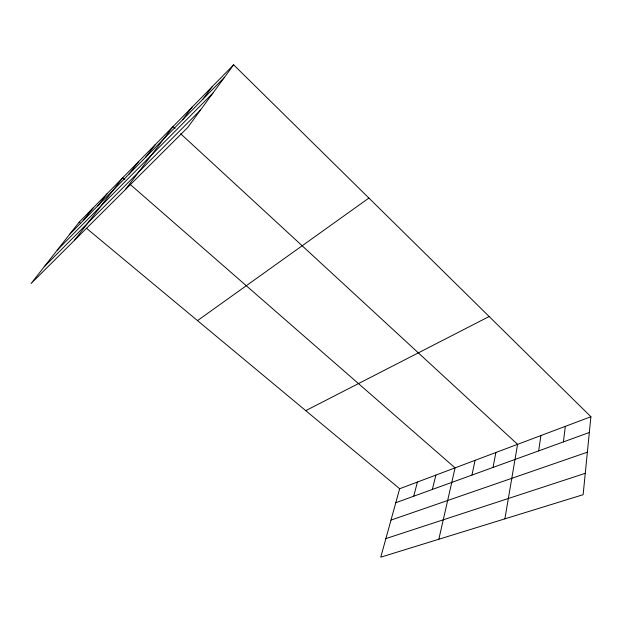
<?xml version="1.0" encoding="UTF-8"?>
<svg xmlns="http://www.w3.org/2000/svg" width="622" height="622" viewBox="0 0 622 622"><rect width="100%" height="100%" fill="white"/><g stroke="black" fill="none" stroke-linecap="round" stroke-linejoin="round"><path stroke-width="0.93" d="M590.9 416.732L583.133 494.7L380.757 557.172L399.651 488.736L590.9 416.732L233.639 64.828L79.142 222.178L31.1 283.508L187.681 127.526L233.639 64.828M563.4 441.908L565.336 426.358M538.644 450.888L540.922 435.548M504.885 518.857L517.574 444.341L180.644 133.746M493.028 467.441L495.874 452.513M471.966 475.084L475.06 460.35M438.837 539.243L455.071 467.868L129.889 184.166M432.368 489.452L435.874 475.099M413.723 496.216L417.416 482.05M202.959 99.147L212.265 86.598M182.635 119.758L192.066 107.171M125.403 189.57L172.939 126.647L175.039 128.583M145.735 157.187L155.329 144.576M128.941 174.222L138.589 161.627M74.562 240.216L122.658 177.853L124.828 179.75M97.763 205.843L107.474 193.325M83.262 220.553L92.981 208.082M69.423 234.587L224.488 77.307M57.278 250.083L212.957 93.043M44.263 266.706L200.455 110.094M197.501 320.61L368.9 198.06M305.752 410.644L489.164 316.52M395.786 502.724L589.329 432.492M390.989 520.093L587.362 452.194M385.881 538.598L585.263 473.319M79.142 222.178L80.603 223.391M86.45 228.251L399.651 488.736"/></g></svg>
